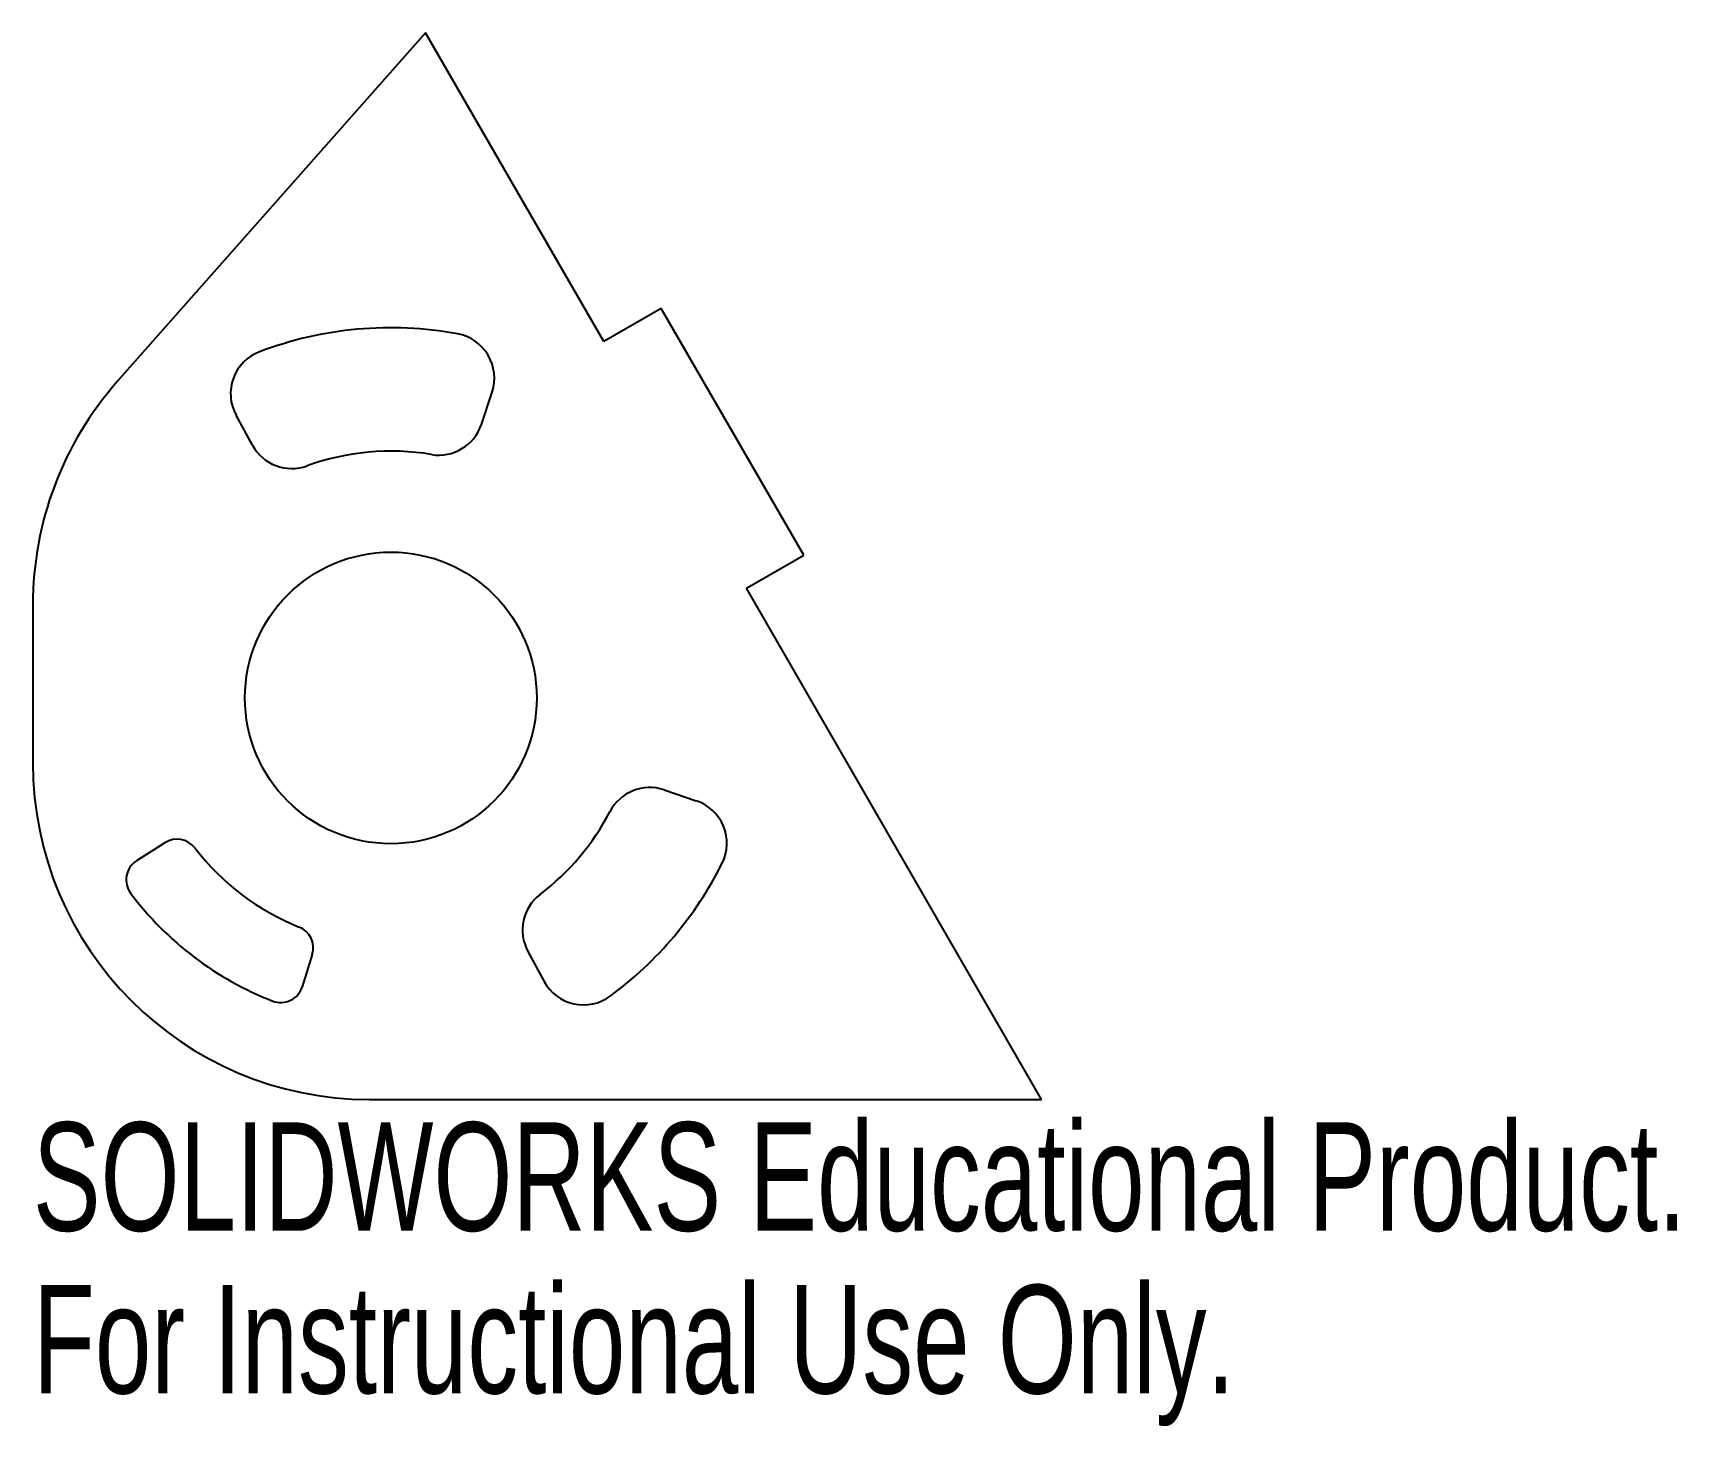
# Model space of a CAD drawing. Header units: millimetres. Extents: x -33.4 to 39.9, y -14.6 to 47.5.
import ezdxf

# ---------------------------------------------------------------- set-up
doc = ezdxf.new("R2010")
doc.units = ezdxf.units.MM
doc.styles.add('SLDTEXTSTYLE0', font='TXT', dxfattribs={"width": 0.7})

msp = doc.modelspace()

# ---------------------------------------------------------------- linework, layer by layer
at = {"color": 7, "linetype": 'Continuous', "lineweight": 25}
for p, q in [((-15.904, 47.546), (-29.644, 31.998)), ((-7.96, 33.788), (-15.904, 47.546)), ((-5.406, 35.263), (-7.96, 33.788)), ((0.944, 24.264), (-5.406, 35.263)), ((-13.419, 30.095), (-12.943, 31.535)), ((-23.621, 29.168), (-24.349, 30.498)), ((-1.61, 22.789), (0.944, 24.264)), ((11.547, 0), (-1.61, 22.789)), ((-33.404, 22.065), (-33.404, 15)), ((-5.279, 13.801), (-3.842, 13.317)), ((-27.52, 11.446), (-28.787, 10.634)), ((-11.345, 6.6), (-10.624, 5.266)), ((-20.956, 6.466), (-21.397, 5.028)), ((-18.404, 0), (11.547, 0))]:
    msp.add_line(p, q, dxfattribs=at)
msp.add_circle((-17.453, 17.9), 6.5, dxfattribs=at)
for centre, radius, start, end in [((-17.453, 17.9), 16.5, 79.62345, 110.76717), ((-14.841, 32.163), 2, 341.69531, 79.62345), ((-22.594, 31.458), 2, 110.76717, 208.69531), ((-18.404, 22.065), 15, 138.53272, 180), ((-15.317, 30.723), 2, 260.5452, 341.69531), ((-21.866, 30.128), 2, 208.69531, 289.84543), ((-17.453, 17.9), 11, 80.5452, 109.84543), ((-18.404, 15), 15, 180, 270), ((-5.918, 11.905), 2, 71.39051, 152.54062), ((-4.481, 11.422), 2, 333.46236, 71.39051), ((-17.453, 17.9), 11, 307.24039, 332.54062), ((-26.98, 10.604), 1, 37.44576, 122.66557), ((-17.453, 17.9), 11, 217.44576, 248.18503), ((-28.247, 9.792), 1, 122.66557, 216.91359), ((-17.453, 17.9), 16.5, 306.31865, 333.46236), ((-17.453, 17.9), 14.5, 216.91359, 248.7172), ((-9.586, 7.551), 2, 127.24039, 208.39051), ((-21.912, 6.759), 1, 342.96522, 68.18503), ((-8.865, 6.217), 2, 208.39051, 306.31865), ((-22.353, 5.321), 1, 248.7172, 342.96522)]:
    msp.add_arc(centre, radius, start, end, dxfattribs=at)

# ---------------------------------------------------------------- texts
at = {"color": 7, "linetype": 'Continuous', "char_height": 4.83362, "attachment_point": 1, "style": 'SLDTEXTSTYLE0'}
for s, insert in [('SOLIDWORKS Educational Product.', (-33.404, -1.02)), ('For Instructional Use Only.', (-33.404, -8.27))]:
    msp.add_mtext(s, dxfattribs=dict(at, insert=insert))

doc.saveas('drawing.dxf')
